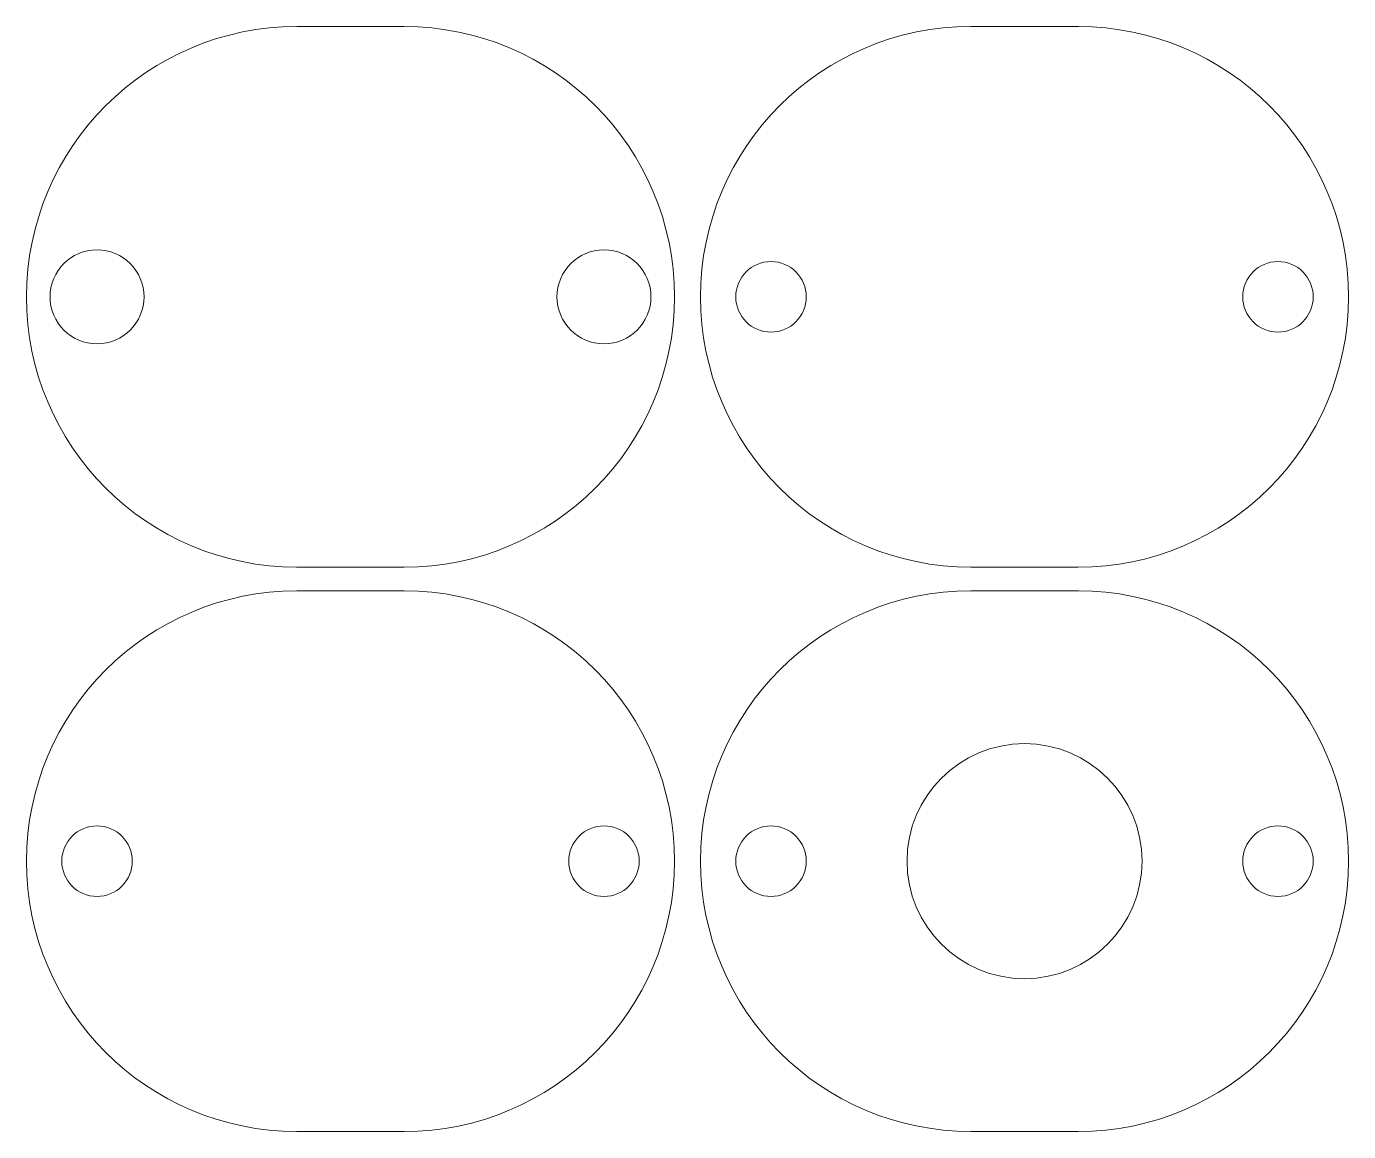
# Model space of a CAD drawing. Header units: inches. Extents: x 515.4 to 571.6, y 141.1 to 188.1.
import ezdxf

# ---------------------------------------------------------------- set-up
doc = ezdxf.new("R2010")
doc.units = ezdxf.units.IN
doc.header["$MEASUREMENT"] = 0

# ---------------------------------------------------------------- blocks, each defined once
blk = doc.blocks.new('block 2')
at = {"lineweight": 0}
blk.add_lwpolyline([(531.457, 188.065), (526.886, 188.066)], dxfattribs=at)
blk = doc.blocks.new('block 3')
at = {"lineweight": 0}
blk.add_lwpolyline([(526.876, 165.066), (531.448, 165.065)], dxfattribs=at)
blk = doc.blocks.new('block 4')
at = {"lineweight": 0}
blk.add_open_spline([(531.448, 165.065), (537.8, 165.062), (542.95, 170.209), (542.953, 176.56), (542.955, 182.912), (537.808, 188.062), (531.457, 188.065)], degree=3, knots=[0, 0, 0, 0, 1, 1, 1, 2, 2, 2, 2], dxfattribs=at)
blk = doc.blocks.new('block 5')
at = {"lineweight": 0}
blk.add_open_spline([(526.886, 188.066), (520.534, 188.068), (515.383, 182.922), (515.381, 176.571), (515.378, 170.219), (520.524, 165.068), (526.876, 165.066)], degree=3, knots=[0, 0, 0, 0, 1, 1, 1, 2, 2, 2, 2], dxfattribs=at)
blk = doc.blocks.new('block 6')
at = {"lineweight": 0}
blk.add_open_spline([(516.381, 176.565), (516.381, 177.67), (517.276, 178.565), (518.381, 178.565), (519.485, 178.565), (520.381, 177.67), (520.381, 176.565), (520.381, 175.461), (519.485, 174.565), (518.381, 174.565), (517.276, 174.565), (516.381, 175.461), (516.381, 176.565), (516.381, 176.565), (516.381, 176.565), (516.381, 176.565)], degree=3, knots=[0, 0, 0, 0, 1, 1, 1, 2, 2, 2, 3, 3, 3, 4, 4, 4, 5, 5, 5, 5], dxfattribs=at)
blk = doc.blocks.new('block 7')
at = {"lineweight": 0}
blk.add_open_spline([(537.953, 176.565), (537.953, 177.67), (538.848, 178.565), (539.953, 178.565), (541.057, 178.565), (541.953, 177.67), (541.953, 176.565), (541.953, 175.461), (541.057, 174.565), (539.953, 174.565), (538.848, 174.565), (537.953, 175.461), (537.953, 176.565), (537.953, 176.565), (537.953, 176.565), (537.953, 176.565)], degree=3, knots=[0, 0, 0, 0, 1, 1, 1, 2, 2, 2, 3, 3, 3, 4, 4, 4, 5, 5, 5, 5], dxfattribs=at)
blk = doc.blocks.new('block 8')
at = {"lineweight": 0}
blk.add_lwpolyline([(560.138, 188.065), (555.566, 188.066)], dxfattribs=at)
blk = doc.blocks.new('block 9')
at = {"lineweight": 0}
blk.add_lwpolyline([(555.556, 165.066), (560.129, 165.065)], dxfattribs=at)
blk = doc.blocks.new('block 10')
at = {"lineweight": 0}
blk.add_open_spline([(560.129, 165.065), (566.48, 165.063), (571.631, 170.21), (571.633, 176.561), (571.636, 182.912), (566.489, 188.063), (560.138, 188.065)], degree=3, knots=[0, 0, 0, 0, 1, 1, 1, 2, 2, 2, 2], dxfattribs=at)
blk = doc.blocks.new('block 11')
at = {"lineweight": 0}
blk.add_open_spline([(555.566, 188.066), (549.215, 188.069), (544.064, 182.922), (544.061, 176.571), (544.059, 170.22), (549.205, 165.069), (555.556, 165.066)], degree=3, knots=[0, 0, 0, 0, 1, 1, 1, 2, 2, 2, 2], dxfattribs=at)
blk = doc.blocks.new('block 12')
at = {"lineweight": 0}
blk.add_open_spline([(545.561, 176.566), (545.561, 177.394), (546.233, 178.066), (547.061, 178.066), (547.89, 178.066), (548.561, 177.394), (548.561, 176.566), (548.561, 175.737), (547.89, 175.066), (547.061, 175.066), (546.233, 175.066), (545.561, 175.737), (545.561, 176.566), (545.561, 176.566), (545.561, 176.566), (545.561, 176.566)], degree=3, knots=[0, 0, 0, 0, 1, 1, 1, 2, 2, 2, 3, 3, 3, 4, 4, 4, 5, 5, 5, 5], dxfattribs=at)
blk = doc.blocks.new('block 13')
at = {"lineweight": 0}
blk.add_open_spline([(567.133, 176.566), (567.133, 177.394), (567.805, 178.066), (568.633, 178.066), (569.462, 178.066), (570.133, 177.394), (570.133, 176.566), (570.133, 175.737), (569.462, 175.066), (568.633, 175.066), (567.805, 175.066), (567.133, 175.737), (567.133, 176.566), (567.133, 176.566), (567.133, 176.566), (567.133, 176.566)], degree=3, knots=[0, 0, 0, 0, 1, 1, 1, 2, 2, 2, 3, 3, 3, 4, 4, 4, 5, 5, 5, 5], dxfattribs=at)
blk = doc.blocks.new('block 14')
at = {"lineweight": 0}
blk.add_lwpolyline([(531.457, 164.057), (526.886, 164.057)], dxfattribs=at)
blk = doc.blocks.new('block 15')
at = {"lineweight": 0}
blk.add_lwpolyline([(526.876, 141.057), (531.448, 141.057)], dxfattribs=at)
blk = doc.blocks.new('block 16')
at = {"lineweight": 0}
blk.add_open_spline([(531.448, 141.057), (537.8, 141.054), (542.95, 146.201), (542.953, 152.552), (542.955, 158.903), (537.808, 164.054), (531.457, 164.057)], degree=3, knots=[0, 0, 0, 0, 1, 1, 1, 2, 2, 2, 2], dxfattribs=at)
blk = doc.blocks.new('block 17')
at = {"lineweight": 0}
blk.add_open_spline([(526.886, 164.057), (520.534, 164.06), (515.383, 158.914), (515.381, 152.562), (515.378, 146.211), (520.524, 141.06), (526.876, 141.057)], degree=3, knots=[0, 0, 0, 0, 1, 1, 1, 2, 2, 2, 2], dxfattribs=at)
blk = doc.blocks.new('block 18')
at = {"lineweight": 0}
blk.add_open_spline([(516.881, 152.557), (516.881, 153.385), (517.552, 154.057), (518.381, 154.057), (519.209, 154.057), (519.881, 153.385), (519.881, 152.557), (519.881, 151.729), (519.209, 151.057), (518.381, 151.057), (517.552, 151.057), (516.881, 151.729), (516.881, 152.557), (516.881, 152.557), (516.881, 152.557), (516.881, 152.557)], degree=3, knots=[0, 0, 0, 0, 1, 1, 1, 2, 2, 2, 3, 3, 3, 4, 4, 4, 5, 5, 5, 5], dxfattribs=at)
blk = doc.blocks.new('block 19')
at = {"lineweight": 0}
blk.add_open_spline([(538.453, 152.557), (538.453, 153.385), (539.124, 154.057), (539.953, 154.057), (540.781, 154.057), (541.453, 153.385), (541.453, 152.557), (541.453, 151.729), (540.781, 151.057), (539.953, 151.057), (539.124, 151.057), (538.453, 151.729), (538.453, 152.557), (538.453, 152.557), (538.453, 152.557), (538.453, 152.557)], degree=3, knots=[0, 0, 0, 0, 1, 1, 1, 2, 2, 2, 3, 3, 3, 4, 4, 4, 5, 5, 5, 5], dxfattribs=at)
blk = doc.blocks.new('block 20')
at = {"lineweight": 0}
blk.add_lwpolyline([(560.138, 164.057), (555.566, 164.058)], dxfattribs=at)
blk = doc.blocks.new('block 21')
at = {"lineweight": 0}
blk.add_lwpolyline([(555.556, 141.058), (560.129, 141.057)], dxfattribs=at)
blk = doc.blocks.new('block 22')
at = {"lineweight": 0}
blk.add_open_spline([(560.129, 141.057), (566.48, 141.055), (571.631, 146.201), (571.633, 152.553), (571.636, 158.904), (566.489, 164.055), (560.138, 164.057)], degree=3, knots=[0, 0, 0, 0, 1, 1, 1, 2, 2, 2, 2], dxfattribs=at)
blk = doc.blocks.new('block 23')
at = {"lineweight": 0}
blk.add_open_spline([(555.566, 164.058), (549.215, 164.061), (544.064, 158.914), (544.061, 152.563), (544.059, 146.212), (549.205, 141.061), (555.556, 141.058)], degree=3, knots=[0, 0, 0, 0, 1, 1, 1, 2, 2, 2, 2], dxfattribs=at)
blk = doc.blocks.new('block 24')
at = {"lineweight": 0}
blk.add_open_spline([(545.561, 152.557), (545.561, 153.386), (546.233, 154.057), (547.061, 154.057), (547.89, 154.057), (548.561, 153.386), (548.561, 152.557), (548.561, 151.729), (547.89, 151.057), (547.061, 151.057), (546.233, 151.057), (545.561, 151.729), (545.561, 152.557), (545.561, 152.557), (545.561, 152.557), (545.561, 152.557)], degree=3, knots=[0, 0, 0, 0, 1, 1, 1, 2, 2, 2, 3, 3, 3, 4, 4, 4, 5, 5, 5, 5], dxfattribs=at)
blk = doc.blocks.new('block 25')
at = {"lineweight": 0}
blk.add_open_spline([(567.133, 152.557), (567.133, 153.386), (567.805, 154.057), (568.633, 154.057), (569.462, 154.057), (570.133, 153.386), (570.133, 152.557), (570.133, 151.729), (569.462, 151.057), (568.633, 151.057), (567.805, 151.057), (567.133, 151.729), (567.133, 152.557), (567.133, 152.557), (567.133, 152.557), (567.133, 152.557)], degree=3, knots=[0, 0, 0, 0, 1, 1, 1, 2, 2, 2, 3, 3, 3, 4, 4, 4, 5, 5, 5, 5], dxfattribs=at)
blk = doc.blocks.new('block 26')
at = {"lineweight": 0}
blk.add_open_spline([(552.847, 152.557), (552.847, 155.319), (555.086, 157.557), (557.847, 157.557), (560.609, 157.557), (562.847, 155.319), (562.847, 152.557), (562.847, 149.796), (560.609, 147.557), (557.847, 147.557), (555.086, 147.557), (552.847, 149.796), (552.847, 152.557), (552.847, 152.557), (552.847, 152.557), (552.847, 152.557)], degree=3, knots=[0, 0, 0, 0, 1, 1, 1, 2, 2, 2, 3, 3, 3, 4, 4, 4, 5, 5, 5, 5], dxfattribs=at)

msp = doc.modelspace()

# ---------------------------------------------------------------- block references
for name in ['block 5', 'block 2', 'block 4', 'block 11', 'block 8', 'block 10', 'block 6', 'block 7', 'block 12', 'block 13', 'block 3', 'block 9', 'block 17', 'block 14', 'block 16', 'block 23', 'block 20', 'block 22', 'block 26', 'block 18', 'block 19', 'block 24', 'block 25', 'block 15', 'block 21']:
    msp.add_blockref(name, (0, 0))

doc.saveas('drawing.dxf')
